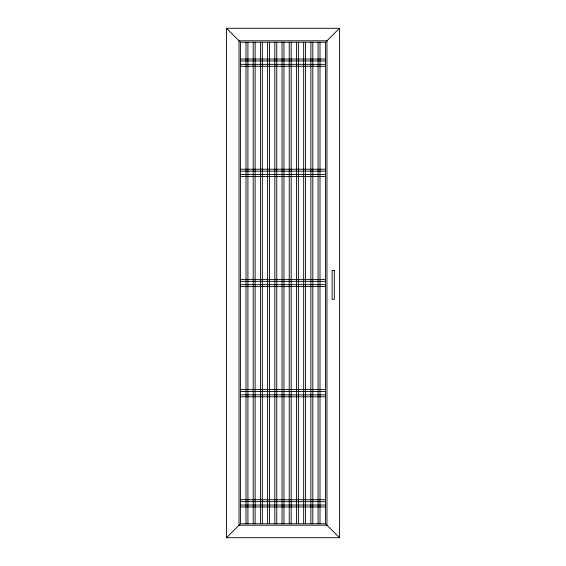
<?xml version="1.0" encoding="UTF-8"?>
<svg xmlns="http://www.w3.org/2000/svg" width="566" height="566" viewBox="0 0 566 566"><rect width="100%" height="100%" fill="white"/><g stroke="black" fill="none" stroke-linecap="round" stroke-linejoin="round"><path stroke-width="0.85" d="M339.466 537.7L325.528 523.762L325.528 42.238L339.466 28.3L226.534 28.3L226.534 537.7L339.466 537.7L339.466 28.3M226.534 537.7L240.472 523.762L240.472 42.238L226.534 28.3M240.472 42.238L325.528 42.238M240.472 59.055L325.528 59.055M240.472 60.979L325.528 60.979M240.472 64.34L325.528 64.34M240.472 66.264L325.528 66.264M240.472 169.227L325.528 169.227M240.472 171.151L325.528 171.151M240.472 174.512L325.528 174.512M240.472 176.436L325.528 176.436M240.472 279.399L325.528 279.399M240.472 281.316L325.528 281.316M240.472 284.684L325.528 284.684M240.472 286.601L325.528 286.601M240.472 389.564L325.528 389.564M240.472 391.488L325.528 391.488M240.472 394.849L325.528 394.849M240.472 396.773L325.528 396.773M240.472 499.736L325.528 499.736M240.472 501.66L325.528 501.66M240.472 505.021L325.528 505.021M240.472 506.945L325.528 506.945M240.472 523.762L325.528 523.762M320.002 42.238L320.002 523.762M318.078 42.238L318.078 523.762M312.793 42.238L312.793 523.762M310.875 42.238L310.875 523.762M305.583 42.238L305.583 523.762M303.666 42.238L303.666 523.762M298.381 42.238L298.381 523.762M296.457 42.238L296.457 523.762M291.172 42.238L291.172 523.762M289.247 42.238L289.247 523.762M283.962 42.238L283.962 523.762M282.038 42.238L282.038 523.762M276.753 42.238L276.753 523.762M274.828 42.238L274.828 523.762M269.543 42.238L269.543 523.762M267.619 42.238L267.619 523.762M262.334 42.238L262.334 523.762M260.417 42.238L260.417 523.762M255.125 42.238L255.125 523.762M253.207 42.238L253.207 523.762M247.922 42.238L247.922 523.762M245.998 42.238L245.998 523.762M326.971 40.794L239.029 40.794L239.029 525.206L326.971 525.206L326.971 40.794M334.315 270.484L332.122 270.484L332.122 299.315L334.315 299.315L334.315 270.484"/></g></svg>
